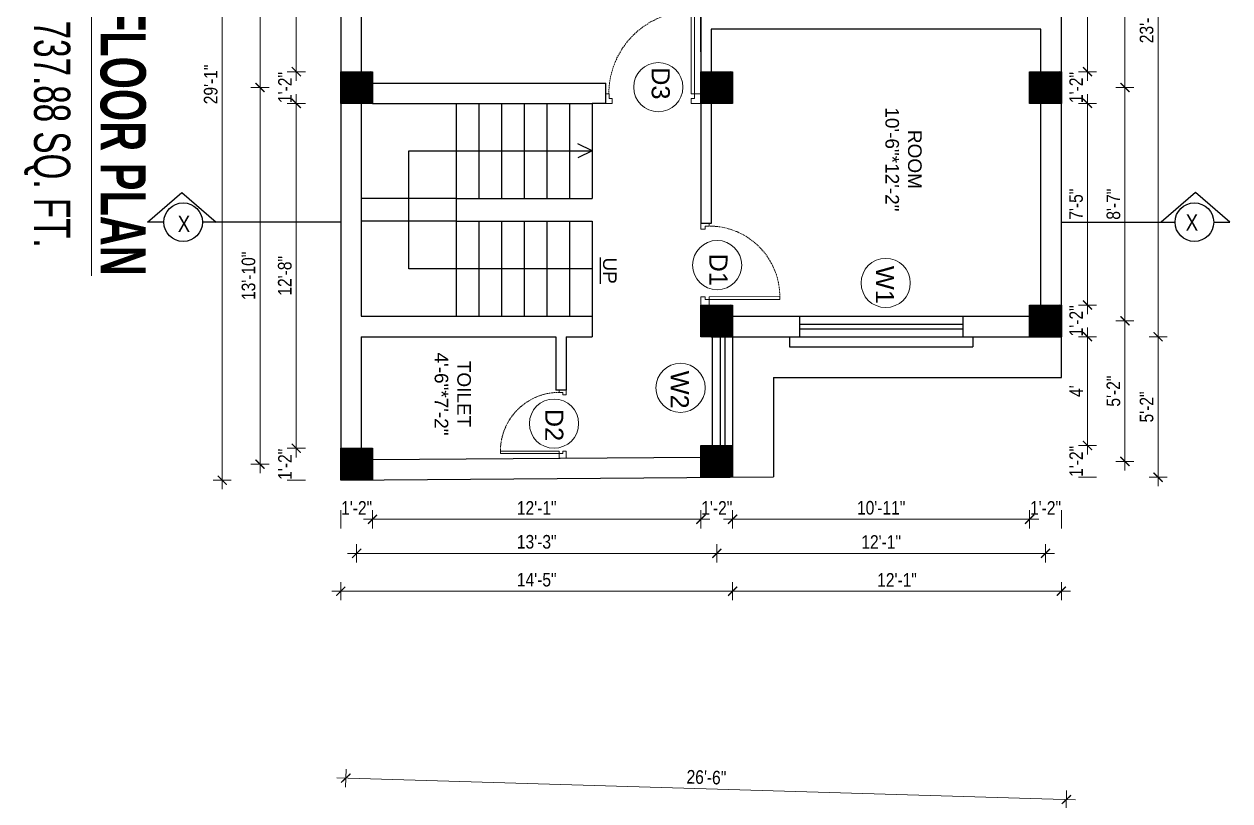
# Model space of a CAD drawing. Header units: inches. Extents: x -9985691 to 3643, y -3270716 to 4788.
# Drawn here: x -4966715 to -4966183, y -3264835 to -3264492 of the extents above; entities that cross this region are included whole.
import ezdxf

# ---------------------------------------------------------------- set-up
doc = ezdxf.new("R2010")
doc.units = ezdxf.units.IN
doc.header["$LTSCALE"] = 2
doc.header["$MEASUREMENT"] = 0
doc.header["$PDMODE"] = 34
doc.linetypes.add('HIDDEN', pattern=[0.375, 0.25, -0.125])
doc.layers.get('0').update_dxf_attribs({"linetype": 'CONTINUOUS'})
doc.layers.get('DEFPOINTS').update_dxf_attribs({"color": 141, "linetype": 'CONTINUOUS'})
doc.layers.add('A-Hatch', color=7, linetype='CONTINUOUS')
for name, color, linetype, lineweight in [('Annotate-Lite.w', 177, 'CONTINUOUS', 9), ('DIM 1-100', 4, 'CONTINUOUS', 13), ('Door-Window.w', 4, 'CONTINUOUS', 15), ('TEXT', 181, 'CONTINUOUS', 25), ('Text-100.w', 254, 'CONTINUOUS', 9)]:
    doc.layers.add(name, color=color, linetype=linetype, lineweight=lineweight)
doc.styles.add('ARAIL', font='ARIALN.TTF')
doc.styles.add('Arial', font='arial.ttf', dxfattribs={"width": 0.8, "height": 12})
doc.styles.add('arial.', font='arial.ttf')
doc.styles.add('gaurav', font='arial.ttf')
doc.styles.get("Standard").update_dxf_attribs({"font": 'ARIALN.TTF'})
doc.dimstyles.new('1 by 96', dxfattribs={"dimtxt": 6, "dimasz": 4, "dimexe": 4, "dimexo": 4, "dimgap": 2, "dimtad": 1, "dimdec": 0, "dimzin": 0, "dimdsep": 46, "dimlunit": 4, "dimtxsty": 'Standard', "dimblk": 'ARCHTICK', "dimcen": 0, "dimdle": 4, "dimadec": 0, "dimazin": 0, "dimtfac": 1, "dimtdec": 0, "dimtix": 1, "dimtofl": 0, "dimtmove": 1, "dimatfit": 3, "dimldrblk": 'ARCHTICK', "dimfxl": 4, "dimfxlon": 1, "dimtolj": 1, "dimtzin": 0, "dimlwd": -1, "dimlwe": -1, "dimarcsym": 0})

# ---------------------------------------------------------------- blocks, each defined once
blk = doc.blocks.new('3-0')
at = {"ltscale": 3}
for p, q in [((11063.05, 10097.68), (11065.97, 10099.9)), ((11065.97, 10099.9), (11066.71, 10098.92)), ((11063.05, 10097.68), (11064.53, 10095.73)), ((11065.99, 10096.84), (11064.53, 10095.73)), ((11065.25, 10097.81), (11066.71, 10098.92)), ((11065.99, 10096.84), (11065.25, 10097.81)), ((11085.5, 10074.13), (11110.32, 10092.96)), ((11086.24, 10073.15), (11111.05, 10091.97)), ((11111.05, 10091.97), (11110.32, 10092.96)), ((11084.04, 10073.02), (11082.57, 10071.91)), ((11082.57, 10071.91), (11084.79, 10068.98)), ((11084.04, 10073.02), (11084.78, 10072.04)), ((11084.78, 10072.04), (11086.24, 10073.15)), ((11086.24, 10073.15), (11085.5, 10074.13)), ((11087.72, 10071.2), (11086.24, 10073.15)), ((11084.79, 10068.98), (11087.72, 10071.2))]:
    blk.add_line(p, q, dxfattribs=at)
at = {"layer": 'Door-Window.w', "color": 9, "linetype": 'HIDDEN', "lineweight": 18}
blk.add_arc((11085.5, 10074.13), 31.16, 37.1906, 127.1465, dxfattribs=at)
blk = doc.blocks.new('_ArchTick')
at = {"color": 0, "linetype": 'ByBlock', "const_width": 0.15}
blk.add_lwpolyline([(-0.5, -0.5), (0.5, 0.5)], dxfattribs=at)
blk = doc.blocks.new('*D1071')
at = {"layer": 'DEFPOINTS', "color": 0, "ltscale": 0.5, "transparency": 16777216}
for p in [(-4966257.57, -3264367.27), (-4966257.57, -3264512.91), (-4966246.03, -3264512.91)]:
    blk.add_point(p, dxfattribs=at)
at = {"layer": 'DIM 1-100', "color": 0, "ltscale": 0.5, "transparency": 16777216}
for p, q in [((-4966246.03, -3264363.27), (-4966246.03, -3264516.91)), ((-4966250.03, -3264367.27), (-4966242.03, -3264367.27)), ((-4966250.03, -3264512.91), (-4966242.03, -3264512.91))]:
    blk.add_line(p, q, dxfattribs=at)
at = {"layer": 'DIM 1-100', "color": 0, "ltscale": 0.5, "transparency": 16777216, "xscale": 4, "yscale": 4, "zscale": 4}
for p, rotation in [((-4966246.03, -3264367.27), 90), ((-4966246.03, -3264512.91), 270)]:
    blk.add_blockref('_ArchTick', p, dxfattribs=dict(at, rotation=rotation))
at = {"layer": 'DIM 1-100', "color": 0, "ltscale": 0.5, "transparency": 16777216, "insert": (-4966251.04, -3264440.09), "char_height": 6, "attachment_point": 5, "rotation": 90}
blk.add_mtext('\\A1;12\'-2"', dxfattribs=at)
blk = doc.blocks.new('*D1072')
at = {"layer": 'DEFPOINTS', "color": 0, "ltscale": 0.5, "transparency": 16777216}
for p in [(-4966257.57, -3264512.91), (-4966257.57, -3264526.91), (-4966246.03, -3264526.91)]:
    blk.add_point(p, dxfattribs=at)
at = {"layer": 'DIM 1-100', "color": 0, "ltscale": 0.5, "transparency": 16777216}
for p, q in [((-4966250.03, -3264512.91), (-4966242.03, -3264512.91)), ((-4966250.03, -3264526.91), (-4966242.03, -3264526.91))]:
    blk.add_line(p, q, dxfattribs=at)
at = {"layer": 'DIM 1-100', "color": 0, "ltscale": 0.5, "transparency": 16777216, "insert": (-4966251.04, -3264519.91), "char_height": 6, "attachment_point": 5, "rotation": 90}
blk.add_mtext('\\A1;1\'-2"', dxfattribs=at)
blk = doc.blocks.new('*D1073')
at = {"layer": 'DEFPOINTS', "color": 0, "ltscale": 0.5, "transparency": 16777216}
for p in [(-4966257.57, -3264526.91), (-4966257.57, -3264615.91), (-4966246.03, -3264615.91)]:
    blk.add_point(p, dxfattribs=at)
at = {"layer": 'DIM 1-100', "color": 0, "ltscale": 0.5, "transparency": 16777216}
for p, q in [((-4966246.03, -3264522.91), (-4966246.03, -3264619.91)), ((-4966250.03, -3264526.91), (-4966242.03, -3264526.91)), ((-4966250.03, -3264615.91), (-4966242.03, -3264615.91))]:
    blk.add_line(p, q, dxfattribs=at)
at = {"layer": 'DIM 1-100', "color": 0, "ltscale": 0.5, "transparency": 16777216, "xscale": 4, "yscale": 4, "zscale": 4}
for p, rotation in [((-4966246.03, -3264526.91), 90), ((-4966246.03, -3264615.91), 270)]:
    blk.add_blockref('_ArchTick', p, dxfattribs=dict(at, rotation=rotation))
at = {"layer": 'DIM 1-100', "color": 0, "ltscale": 0.5, "transparency": 16777216, "insert": (-4966251.08, -3264571.41), "char_height": 6, "attachment_point": 5, "rotation": 90}
blk.add_mtext('\\A1;7\'-5"', dxfattribs=at)
blk = doc.blocks.new('*D1074')
at = {"layer": 'DEFPOINTS', "color": 0, "ltscale": 0.5, "transparency": 16777216}
for p in [(-4966257.57, -3264615.91), (-4966257.57, -3264629.91), (-4966246.03, -3264629.91)]:
    blk.add_point(p, dxfattribs=at)
at = {"layer": 'DIM 1-100', "color": 0, "ltscale": 0.5, "transparency": 16777216}
for p, q in [((-4966250.03, -3264615.91), (-4966242.03, -3264615.91)), ((-4966250.03, -3264629.91), (-4966242.03, -3264629.91))]:
    blk.add_line(p, q, dxfattribs=at)
at = {"layer": 'DIM 1-100', "color": 0, "ltscale": 0.5, "transparency": 16777216, "insert": (-4966251.04, -3264622.91), "char_height": 6, "attachment_point": 5, "rotation": 90}
blk.add_mtext('\\A1;1\'-2"', dxfattribs=at)
blk = doc.blocks.new('*D1075')
at = {"layer": 'DEFPOINTS', "color": 0, "ltscale": 0.5, "transparency": 16777216}
for p in [(-4966257.57, -3264629.91), (-4966402.7, -3264677.94), (-4966246.03, -3264677.94)]:
    blk.add_point(p, dxfattribs=at)
at = {"layer": 'DIM 1-100', "color": 0, "ltscale": 0.5, "transparency": 16777216}
for p, q in [((-4966246.03, -3264625.91), (-4966246.03, -3264681.94)), ((-4966250.03, -3264629.91), (-4966242.03, -3264629.91)), ((-4966250.03, -3264677.94), (-4966242.03, -3264677.94))]:
    blk.add_line(p, q, dxfattribs=at)
at = {"layer": 'DIM 1-100', "color": 0, "ltscale": 0.5, "transparency": 16777216, "xscale": 4, "yscale": 4, "zscale": 4}
for p, rotation in [((-4966246.03, -3264629.91), 90), ((-4966246.03, -3264677.94), 270)]:
    blk.add_blockref('_ArchTick', p, dxfattribs=dict(at, rotation=rotation))
at = {"layer": 'DIM 1-100', "color": 0, "ltscale": 0.5, "transparency": 16777216, "insert": (-4966251.03, -3264653.93), "char_height": 6, "attachment_point": 5, "rotation": 90}
blk.add_mtext("\\A1;4'", dxfattribs=at)
blk = doc.blocks.new('*D1076')
at = {"layer": 'DEFPOINTS', "color": 0, "ltscale": 0.5, "transparency": 16777216}
for p in [(-4966402.7, -3264677.94), (-4966402.7, -3264691.94), (-4966246.03, -3264691.94)]:
    blk.add_point(p, dxfattribs=at)
at = {"layer": 'DIM 1-100', "color": 0, "ltscale": 0.5, "transparency": 16777216}
for p, q in [((-4966250.03, -3264677.94), (-4966242.03, -3264677.94)), ((-4966250.03, -3264691.94), (-4966242.03, -3264691.94))]:
    blk.add_line(p, q, dxfattribs=at)
at = {"layer": 'DIM 1-100', "color": 0, "ltscale": 0.5, "transparency": 16777216, "insert": (-4966251.04, -3264684.94), "char_height": 6, "attachment_point": 5, "rotation": 90}
blk.add_mtext('\\A1;1\'-2"', dxfattribs=at)
blk = doc.blocks.new('*D1077')
at = {"layer": 'DEFPOINTS', "color": 0, "ltscale": 0.5, "transparency": 16777216}
for p in [(-4966264.57, -3264360.27), (-4966264.57, -3264519.91), (-4966229.51, -3264519.91)]:
    blk.add_point(p, dxfattribs=at)
at = {"layer": 'DIM 1-100', "color": 0, "ltscale": 0.5, "transparency": 16777216}
for p, q in [((-4966233.51, -3264360.27), (-4966225.51, -3264360.27)), ((-4966229.51, -3264356.27), (-4966229.51, -3264523.91)), ((-4966233.51, -3264519.91), (-4966225.51, -3264519.91))]:
    blk.add_line(p, q, dxfattribs=at)
at = {"layer": 'DIM 1-100', "color": 0, "ltscale": 0.5, "transparency": 16777216, "xscale": 4, "yscale": 4, "zscale": 4}
for p, rotation in [((-4966229.51, -3264360.27), 90), ((-4966229.51, -3264519.91), 270)]:
    blk.add_blockref('_ArchTick', p, dxfattribs=dict(at, rotation=rotation))
at = {"layer": 'DIM 1-100', "color": 0, "ltscale": 0.5, "transparency": 16777216, "insert": (-4966234.57, -3264440.09), "char_height": 6, "attachment_point": 5, "rotation": 90}
blk.add_mtext('\\A1;13\'-4"', dxfattribs=at)
blk = doc.blocks.new('*D1078')
at = {"layer": 'DEFPOINTS', "color": 0, "ltscale": 0.5, "transparency": 16777216}
for p in [(-4966264.57, -3264519.91), (-4966264.57, -3264622.91), (-4966229.51, -3264622.91)]:
    blk.add_point(p, dxfattribs=at)
at = {"layer": 'DIM 1-100', "color": 0, "ltscale": 0.5, "transparency": 16777216}
for p, q in [((-4966233.51, -3264519.91), (-4966225.51, -3264519.91)), ((-4966229.51, -3264515.91), (-4966229.51, -3264626.91)), ((-4966233.51, -3264622.91), (-4966225.51, -3264622.91))]:
    blk.add_line(p, q, dxfattribs=at)
at = {"layer": 'DIM 1-100', "color": 0, "ltscale": 0.5, "transparency": 16777216, "xscale": 4, "yscale": 4, "zscale": 4}
for p, rotation in [((-4966229.51, -3264519.91), 90), ((-4966229.51, -3264622.91), 270)]:
    blk.add_blockref('_ArchTick', p, dxfattribs=dict(at, rotation=rotation))
at = {"layer": 'DIM 1-100', "color": 0, "ltscale": 0.5, "transparency": 16777216, "insert": (-4966234.57, -3264571.41), "char_height": 6, "attachment_point": 5, "rotation": 90}
blk.add_mtext('\\A1;8\'-7"', dxfattribs=at)
blk = doc.blocks.new('*D1079')
at = {"layer": 'DEFPOINTS', "color": 0, "ltscale": 0.5, "transparency": 16777216}
for p in [(-4966264.57, -3264622.91), (-4966409.69, -3264684.94), (-4966229.51, -3264684.94)]:
    blk.add_point(p, dxfattribs=at)
at = {"layer": 'DIM 1-100', "color": 0, "ltscale": 0.5, "transparency": 16777216}
for p, q in [((-4966229.51, -3264618.91), (-4966229.51, -3264688.94)), ((-4966233.51, -3264622.91), (-4966225.51, -3264622.91)), ((-4966233.51, -3264684.94), (-4966225.51, -3264684.94))]:
    blk.add_line(p, q, dxfattribs=at)
at = {"layer": 'DIM 1-100', "color": 0, "ltscale": 0.5, "transparency": 16777216, "xscale": 4, "yscale": 4, "zscale": 4}
for p, rotation in [((-4966229.51, -3264622.91), 90), ((-4966229.51, -3264684.94), 270)]:
    blk.add_blockref('_ArchTick', p, dxfattribs=dict(at, rotation=rotation))
at = {"layer": 'DIM 1-100', "color": 0, "ltscale": 0.5, "transparency": 16777216, "insert": (-4966234.57, -3264653.93), "char_height": 6, "attachment_point": 5, "rotation": 90}
blk.add_mtext('\\A1;5\'-2"', dxfattribs=at)
blk = doc.blocks.new('*D1080')
at = {"layer": 'DEFPOINTS', "color": 0, "ltscale": 0.5, "transparency": 16777216}
for p in [(-4966257.57, -3264353.27), (-4966214.87, -3264353.27), (-4966257.57, -3264629.91)]:
    blk.add_point(p, dxfattribs=at)
at = {"layer": 'DIM 1-100', "color": 0, "ltscale": 0.5, "transparency": 16777216}
for p, q in [((-4966214.87, -3264633.91), (-4966214.87, -3264349.27)), ((-4966218.87, -3264353.27), (-4966210.87, -3264353.27)), ((-4966218.87, -3264629.91), (-4966210.87, -3264629.91))]:
    blk.add_line(p, q, dxfattribs=at)
at = {"layer": 'DIM 1-100', "color": 0, "ltscale": 0.5, "transparency": 16777216, "xscale": 4, "yscale": 4, "zscale": 4}
for p, rotation in [((-4966214.87, -3264353.27), 90), ((-4966214.87, -3264629.91), 270)]:
    blk.add_blockref('_ArchTick', p, dxfattribs=dict(at, rotation=rotation))
at = {"layer": 'DIM 1-100', "color": 0, "ltscale": 0.5, "transparency": 16777216, "insert": (-4966219.93, -3264491.59), "char_height": 6, "attachment_point": 5, "rotation": 90}
blk.add_mtext('\\A1;23\'-1"', dxfattribs=at)
blk = doc.blocks.new('*D1081')
at = {"layer": 'DEFPOINTS', "color": 0, "ltscale": 0.5, "transparency": 16777216}
for p in [(-4966257.57, -3264629.91), (-4966402.7, -3264691.94), (-4966214.87, -3264691.94)]:
    blk.add_point(p, dxfattribs=at)
at = {"layer": 'DIM 1-100', "color": 0, "ltscale": 0.5, "transparency": 16777216}
for p, q in [((-4966214.87, -3264625.91), (-4966214.87, -3264695.94)), ((-4966218.87, -3264629.91), (-4966210.87, -3264629.91)), ((-4966218.87, -3264691.94), (-4966210.87, -3264691.94))]:
    blk.add_line(p, q, dxfattribs=at)
at = {"layer": 'DIM 1-100', "color": 0, "ltscale": 0.5, "transparency": 16777216, "xscale": 4, "yscale": 4, "zscale": 4}
for p, rotation in [((-4966214.87, -3264629.91), 90), ((-4966214.87, -3264691.94), 270)]:
    blk.add_blockref('_ArchTick', p, dxfattribs=dict(at, rotation=rotation))
at = {"layer": 'DIM 1-100', "color": 0, "ltscale": 0.5, "transparency": 16777216, "insert": (-4966219.93, -3264660.93), "char_height": 6, "attachment_point": 5, "rotation": 90}
blk.add_mtext('\\A1;5\'-2"', dxfattribs=at)
blk = doc.blocks.new('*D1091')
at = {"layer": 'DEFPOINTS', "color": 0, "ltscale": 0.5, "transparency": 16777216}
for p in [(-4966575.69, -3264358.23), (-4966595.32, -3264512.91), (-4966575.69, -3264512.91)]:
    blk.add_point(p, dxfattribs=at)
at = {"layer": 'DIM 1-100', "color": 0, "ltscale": 0.5, "transparency": 16777216}
for p, q in [((-4966595.32, -3264354.23), (-4966595.32, -3264516.91)), ((-4966591.32, -3264358.23), (-4966599.32, -3264358.23)), ((-4966591.32, -3264512.91), (-4966599.32, -3264512.91))]:
    blk.add_line(p, q, dxfattribs=at)
at = {"layer": 'DIM 1-100', "color": 0, "ltscale": 0.5, "transparency": 16777216, "xscale": 4, "yscale": 4, "zscale": 4}
for p, rotation in [((-4966595.32, -3264358.23), 90), ((-4966595.32, -3264512.91), 270)]:
    blk.add_blockref('_ArchTick', p, dxfattribs=dict(at, rotation=rotation))
at = {"layer": 'DIM 1-100', "color": 0, "ltscale": 0.5, "transparency": 16777216, "insert": (-4966600.33, -3264435.57), "char_height": 6, "attachment_point": 5, "rotation": 90}
blk.add_mtext('\\A1;12\'-11"', dxfattribs=at)
blk = doc.blocks.new('*D1092')
at = {"layer": 'DEFPOINTS', "color": 0, "ltscale": 0.5, "transparency": 16777216}
for p in [(-4966575.69, -3264512.91), (-4966595.32, -3264526.91), (-4966575.69, -3264526.91)]:
    blk.add_point(p, dxfattribs=at)
at = {"layer": 'DIM 1-100', "color": 0, "ltscale": 0.5, "transparency": 16777216}
for p, q in [((-4966591.32, -3264512.91), (-4966599.32, -3264512.91)), ((-4966591.32, -3264526.91), (-4966599.32, -3264526.91))]:
    blk.add_line(p, q, dxfattribs=at)
at = {"layer": 'DIM 1-100', "color": 0, "ltscale": 0.5, "transparency": 16777216, "insert": (-4966600.33, -3264519.91), "char_height": 6, "attachment_point": 5, "rotation": 90}
blk.add_mtext('\\A1;1\'-2"', dxfattribs=at)
blk = doc.blocks.new('*D1093')
at = {"layer": 'DEFPOINTS', "color": 0, "ltscale": 0.5, "transparency": 16777216}
for p in [(-4966575.69, -3264526.91), (-4966595.32, -3264679.16), (-4966575.69, -3264679.16)]:
    blk.add_point(p, dxfattribs=at)
at = {"layer": 'DIM 1-100', "color": 0, "ltscale": 0.5, "transparency": 16777216}
for p, q in [((-4966595.32, -3264522.91), (-4966595.32, -3264683.16)), ((-4966591.32, -3264526.91), (-4966599.32, -3264526.91)), ((-4966591.32, -3264679.16), (-4966599.32, -3264679.16))]:
    blk.add_line(p, q, dxfattribs=at)
at = {"layer": 'DIM 1-100', "color": 0, "ltscale": 0.5, "transparency": 16777216, "xscale": 4, "yscale": 4, "zscale": 4}
for p, rotation in [((-4966595.32, -3264526.91), 90), ((-4966595.32, -3264679.16), 270)]:
    blk.add_blockref('_ArchTick', p, dxfattribs=dict(at, rotation=rotation))
at = {"layer": 'DIM 1-100', "color": 0, "ltscale": 0.5, "transparency": 16777216, "insert": (-4966600.38, -3264603.04), "char_height": 6, "attachment_point": 5, "rotation": 90}
blk.add_mtext('\\A1;12\'-8"', dxfattribs=at)
blk = doc.blocks.new('*D1094')
at = {"layer": 'DEFPOINTS', "color": 0, "ltscale": 0.5, "transparency": 16777216}
for p in [(-4966575.69, -3264679.16), (-4966595.32, -3264693.27), (-4966575.69, -3264693.27)]:
    blk.add_point(p, dxfattribs=at)
at = {"layer": 'DIM 1-100', "color": 0, "ltscale": 0.5, "transparency": 16777216}
for p, q in [((-4966591.32, -3264679.16), (-4966599.32, -3264679.16)), ((-4966591.32, -3264693.27), (-4966599.32, -3264693.27))]:
    blk.add_line(p, q, dxfattribs=at)
at = {"layer": 'DIM 1-100', "color": 0, "ltscale": 0.5, "transparency": 16777216, "insert": (-4966600.33, -3264686.22), "char_height": 6, "attachment_point": 5, "rotation": 90}
blk.add_mtext('\\A1;1\'-2"', dxfattribs=at)
blk = doc.blocks.new('*D1095')
at = {"layer": 'DEFPOINTS', "color": 0, "ltscale": 0.5, "transparency": 16777216}
for p in [(-4966568.69, -3264351.23), (-4966611.33, -3264519.91), (-4966568.69, -3264519.91)]:
    blk.add_point(p, dxfattribs=at)
at = {"layer": 'DIM 1-100', "color": 0, "ltscale": 0.5, "transparency": 16777216}
for p, q in [((-4966611.33, -3264347.23), (-4966611.33, -3264523.91)), ((-4966607.33, -3264351.23), (-4966615.33, -3264351.23)), ((-4966607.33, -3264519.91), (-4966615.33, -3264519.91))]:
    blk.add_line(p, q, dxfattribs=at)
at = {"layer": 'DIM 1-100', "color": 0, "ltscale": 0.5, "transparency": 16777216, "xscale": 4, "yscale": 4, "zscale": 4}
for p, rotation in [((-4966611.33, -3264351.23), 90), ((-4966611.33, -3264519.91), 270)]:
    blk.add_blockref('_ArchTick', p, dxfattribs=dict(at, rotation=rotation))
at = {"layer": 'DIM 1-100', "color": 0, "ltscale": 0.5, "transparency": 16777216, "insert": (-4966616.34, -3264435.57), "char_height": 6, "attachment_point": 5, "rotation": 90}
blk.add_mtext('\\A1;14\'-1"', dxfattribs=at)
blk = doc.blocks.new('*D1096')
at = {"layer": 'DEFPOINTS', "color": 0, "ltscale": 0.5, "transparency": 16777216}
for p in [(-4966568.69, -3264519.91), (-4966611.33, -3264686.16), (-4966568.69, -3264686.16)]:
    blk.add_point(p, dxfattribs=at)
at = {"layer": 'DIM 1-100', "color": 0, "ltscale": 0.5, "transparency": 16777216}
for p, q in [((-4966607.33, -3264519.91), (-4966615.33, -3264519.91)), ((-4966611.33, -3264515.91), (-4966611.33, -3264690.16)), ((-4966607.33, -3264686.16), (-4966615.33, -3264686.16))]:
    blk.add_line(p, q, dxfattribs=at)
at = {"layer": 'DIM 1-100', "color": 0, "ltscale": 0.5, "transparency": 16777216, "xscale": 4, "yscale": 4, "zscale": 4}
for p, rotation in [((-4966611.33, -3264519.91), 90), ((-4966611.33, -3264686.16), 270)]:
    blk.add_blockref('_ArchTick', p, dxfattribs=dict(at, rotation=rotation))
at = {"layer": 'DIM 1-100', "color": 0, "ltscale": 0.5, "transparency": 16777216, "insert": (-4966616.4, -3264603.04), "char_height": 6, "attachment_point": 5, "rotation": 90}
blk.add_mtext('\\A1;13\'-10"', dxfattribs=at)
blk = doc.blocks.new('*D1097')
at = {"layer": 'DEFPOINTS', "color": 0, "ltscale": 0.5, "transparency": 16777216}
for p in [(-4966575.69, -3264343.81), (-4966628.02, -3264693.27), (-4966575.69, -3264693.27)]:
    blk.add_point(p, dxfattribs=at)
at = {"layer": 'DIM 1-100', "color": 0, "ltscale": 0.5, "transparency": 16777216}
for p, q in [((-4966624.02, -3264343.81), (-4966632.02, -3264343.81)), ((-4966628.02, -3264339.81), (-4966628.02, -3264697.27)), ((-4966624.02, -3264693.27), (-4966632.02, -3264693.27))]:
    blk.add_line(p, q, dxfattribs=at)
at = {"layer": 'DIM 1-100', "color": 0, "ltscale": 0.5, "transparency": 16777216, "xscale": 4, "yscale": 4, "zscale": 4}
for p, rotation in [((-4966628.02, -3264343.81), 90), ((-4966628.02, -3264693.27), 270)]:
    blk.add_blockref('_ArchTick', p, dxfattribs=dict(at, rotation=rotation))
at = {"layer": 'DIM 1-100', "color": 0, "ltscale": 0.5, "transparency": 16777216, "insert": (-4966633.08, -3264518.54), "char_height": 6, "attachment_point": 5, "rotation": 90}
blk.add_mtext('\\A1;29\'-1"', dxfattribs=at)
blk = doc.blocks.new('*D1098')
at = {"layer": 'DEFPOINTS', "color": 0, "ltscale": 0.5, "transparency": 16777216}
for p in [(-4966575.69, -3264693.27), (-4966561.69, -3264693.16), (-4966575.69, -3264710.51)]:
    blk.add_point(p, dxfattribs=at)
at = {"layer": 'DIM 1-100', "color": 0, "ltscale": 0.5, "transparency": 16777216}
for p, q in [((-4966575.69, -3264706.51), (-4966575.69, -3264714.51)), ((-4966561.69, -3264706.51), (-4966561.69, -3264714.51))]:
    blk.add_line(p, q, dxfattribs=at)
at = {"layer": 'DIM 1-100', "color": 0, "ltscale": 0.5, "transparency": 16777216, "insert": (-4966568.69, -3264705.5), "char_height": 6, "attachment_point": 5}
blk.add_mtext('\\A1;1\'-2"', dxfattribs=at)
blk = doc.blocks.new('*D1099')
at = {"layer": 'DEFPOINTS', "color": 0, "ltscale": 0.5, "transparency": 16777216}
for p in [(-4966561.69, -3264693.16), (-4966416.69, -3264691.94), (-4966416.69, -3264710.51)]:
    blk.add_point(p, dxfattribs=at)
at = {"layer": 'DIM 1-100', "color": 0, "ltscale": 0.5, "transparency": 16777216}
for p, q in [((-4966561.69, -3264706.51), (-4966561.69, -3264714.51)), ((-4966416.69, -3264706.51), (-4966416.69, -3264714.51)), ((-4966565.69, -3264710.51), (-4966412.69, -3264710.51))]:
    blk.add_line(p, q, dxfattribs=at)
at = {"layer": 'DIM 1-100', "color": 0, "ltscale": 0.5, "transparency": 16777216, "xscale": 4, "yscale": 4, "zscale": 4, "rotation": 180}
blk.add_blockref('_ArchTick', (-4966561.69, -3264710.51), dxfattribs=at)
at = {"layer": 'DIM 1-100', "color": 0, "ltscale": 0.5, "transparency": 16777216, "xscale": 4, "yscale": 4, "zscale": 4}
blk.add_blockref('_ArchTick', (-4966416.69, -3264710.51), dxfattribs=at)
at = {"layer": 'DIM 1-100', "color": 0, "ltscale": 0.5, "transparency": 16777216, "insert": (-4966489.19, -3264705.5), "char_height": 6, "attachment_point": 5}
blk.add_mtext('\\A1;12\'-1"', dxfattribs=at)
blk = doc.blocks.new('*D1100')
at = {"layer": 'DEFPOINTS', "color": 0, "ltscale": 0.5, "transparency": 16777216}
for p in [(-4966416.69, -3264691.94), (-4966402.69, -3264691.94), (-4966402.69, -3264710.51)]:
    blk.add_point(p, dxfattribs=at)
at = {"layer": 'DIM 1-100', "color": 0, "ltscale": 0.5, "transparency": 16777216}
for p, q in [((-4966416.69, -3264706.51), (-4966416.69, -3264714.51)), ((-4966402.69, -3264706.51), (-4966402.69, -3264714.51))]:
    blk.add_line(p, q, dxfattribs=at)
at = {"layer": 'DIM 1-100', "color": 0, "ltscale": 0.5, "transparency": 16777216, "insert": (-4966409.69, -3264705.5), "char_height": 6, "attachment_point": 5}
blk.add_mtext('\\A1;1\'-2"', dxfattribs=at)
blk = doc.blocks.new('*D1101')
at = {"layer": 'DEFPOINTS', "color": 0, "ltscale": 0.5, "transparency": 16777216}
for p in [(-4966271.57, -3264629.91), (-4966402.69, -3264691.94), (-4966271.57, -3264710.51)]:
    blk.add_point(p, dxfattribs=at)
at = {"layer": 'DIM 1-100', "color": 0, "ltscale": 0.5, "transparency": 16777216}
for p, q in [((-4966402.69, -3264706.51), (-4966402.69, -3264714.51)), ((-4966271.57, -3264706.51), (-4966271.57, -3264714.51)), ((-4966406.69, -3264710.51), (-4966267.57, -3264710.51))]:
    blk.add_line(p, q, dxfattribs=at)
at = {"layer": 'DIM 1-100', "color": 0, "ltscale": 0.5, "transparency": 16777216, "xscale": 4, "yscale": 4, "zscale": 4, "rotation": 180}
blk.add_blockref('_ArchTick', (-4966402.69, -3264710.51), dxfattribs=at)
at = {"layer": 'DIM 1-100', "color": 0, "ltscale": 0.5, "transparency": 16777216, "xscale": 4, "yscale": 4, "zscale": 4}
blk.add_blockref('_ArchTick', (-4966271.57, -3264710.51), dxfattribs=at)
at = {"layer": 'DIM 1-100', "color": 0, "ltscale": 0.5, "transparency": 16777216, "insert": (-4966337.13, -3264705.45), "char_height": 6, "attachment_point": 5}
blk.add_mtext('\\A1;10\'-11"', dxfattribs=at)
blk = doc.blocks.new('*D1102')
at = {"layer": 'DEFPOINTS', "color": 0, "ltscale": 0.5, "transparency": 16777216}
for p in [(-4966271.57, -3264629.91), (-4966257.57, -3264629.91), (-4966257.57, -3264710.51)]:
    blk.add_point(p, dxfattribs=at)
at = {"layer": 'DIM 1-100', "color": 0, "ltscale": 0.5, "transparency": 16777216}
for p, q in [((-4966271.57, -3264706.51), (-4966271.57, -3264714.51)), ((-4966257.57, -3264706.51), (-4966257.57, -3264714.51))]:
    blk.add_line(p, q, dxfattribs=at)
at = {"layer": 'DIM 1-100', "color": 0, "ltscale": 0.5, "transparency": 16777216, "insert": (-4966264.57, -3264705.5), "char_height": 6, "attachment_point": 5}
blk.add_mtext('\\A1;1\'-2"', dxfattribs=at)
blk = doc.blocks.new('*D1103')
at = {"layer": 'DEFPOINTS', "color": 0, "ltscale": 0.5, "transparency": 16777216}
for p in [(-4966409.69, -3264684.94), (-4966568.69, -3264686.16), (-4966409.69, -3264725.54)]:
    blk.add_point(p, dxfattribs=at)
at = {"layer": 'DIM 1-100', "color": 0, "ltscale": 0.5, "transparency": 16777216}
for p, q in [((-4966568.69, -3264721.54), (-4966568.69, -3264729.54)), ((-4966409.69, -3264721.54), (-4966409.69, -3264729.54)), ((-4966572.69, -3264725.54), (-4966405.69, -3264725.54))]:
    blk.add_line(p, q, dxfattribs=at)
at = {"layer": 'DIM 1-100', "color": 0, "ltscale": 0.5, "transparency": 16777216, "xscale": 4, "yscale": 4, "zscale": 4, "rotation": 180}
blk.add_blockref('_ArchTick', (-4966568.69, -3264725.54), dxfattribs=at)
at = {"layer": 'DIM 1-100', "color": 0, "ltscale": 0.5, "transparency": 16777216, "xscale": 4, "yscale": 4, "zscale": 4}
blk.add_blockref('_ArchTick', (-4966409.69, -3264725.54), dxfattribs=at)
at = {"layer": 'DIM 1-100', "color": 0, "ltscale": 0.5, "transparency": 16777216, "insert": (-4966489.19, -3264720.48), "char_height": 6, "attachment_point": 5}
blk.add_mtext('\\A1;13\'-3"', dxfattribs=at)
blk = doc.blocks.new('*D1104')
at = {"layer": 'DEFPOINTS', "color": 0, "ltscale": 0.5, "transparency": 16777216}
for p in [(-4966264.57, -3264622.91), (-4966409.69, -3264684.94), (-4966264.57, -3264725.54)]:
    blk.add_point(p, dxfattribs=at)
at = {"layer": 'DIM 1-100', "color": 0, "ltscale": 0.5, "transparency": 16777216}
for p, q in [((-4966409.69, -3264721.54), (-4966409.69, -3264729.54)), ((-4966264.57, -3264721.54), (-4966264.57, -3264729.54)), ((-4966413.69, -3264725.54), (-4966260.57, -3264725.54))]:
    blk.add_line(p, q, dxfattribs=at)
at = {"layer": 'DIM 1-100', "color": 0, "ltscale": 0.5, "transparency": 16777216, "xscale": 4, "yscale": 4, "zscale": 4, "rotation": 180}
blk.add_blockref('_ArchTick', (-4966409.69, -3264725.54), dxfattribs=at)
at = {"layer": 'DIM 1-100', "color": 0, "ltscale": 0.5, "transparency": 16777216, "xscale": 4, "yscale": 4, "zscale": 4}
blk.add_blockref('_ArchTick', (-4966264.57, -3264725.54), dxfattribs=at)
at = {"layer": 'DIM 1-100', "color": 0, "ltscale": 0.5, "transparency": 16777216, "insert": (-4966337.13, -3264720.53), "char_height": 6, "attachment_point": 5}
blk.add_mtext('\\A1;12\'-1"', dxfattribs=at)
blk = doc.blocks.new('*D1105')
at = {"layer": 'DEFPOINTS', "color": 0, "ltscale": 0.5, "transparency": 16777216}
for p in [(-4966575.69, -3264693.27), (-4966402.69, -3264691.94), (-4966402.69, -3264742.27)]:
    blk.add_point(p, dxfattribs=at)
at = {"layer": 'DIM 1-100', "color": 0, "ltscale": 0.5, "transparency": 16777216}
for p, q in [((-4966575.69, -3264738.27), (-4966575.69, -3264746.27)), ((-4966402.69, -3264738.27), (-4966402.69, -3264746.27)), ((-4966579.69, -3264742.27), (-4966398.69, -3264742.27))]:
    blk.add_line(p, q, dxfattribs=at)
at = {"layer": 'DIM 1-100', "color": 0, "ltscale": 0.5, "transparency": 16777216, "xscale": 4, "yscale": 4, "zscale": 4, "rotation": 180}
blk.add_blockref('_ArchTick', (-4966575.69, -3264742.27), dxfattribs=at)
at = {"layer": 'DIM 1-100', "color": 0, "ltscale": 0.5, "transparency": 16777216, "xscale": 4, "yscale": 4, "zscale": 4}
blk.add_blockref('_ArchTick', (-4966402.69, -3264742.27), dxfattribs=at)
at = {"layer": 'DIM 1-100', "color": 0, "ltscale": 0.5, "transparency": 16777216, "insert": (-4966489.19, -3264737.2), "char_height": 6, "attachment_point": 5}
blk.add_mtext('\\A1;14\'-5"', dxfattribs=at)
blk = doc.blocks.new('*D1106')
at = {"layer": 'DEFPOINTS', "color": 0, "ltscale": 0.5, "transparency": 16777216}
for p in [(-4966257.57, -3264629.91), (-4966402.69, -3264691.94), (-4966257.57, -3264742.27)]:
    blk.add_point(p, dxfattribs=at)
at = {"layer": 'DIM 1-100', "color": 0, "ltscale": 0.5, "transparency": 16777216}
for p, q in [((-4966402.69, -3264738.27), (-4966402.69, -3264746.27)), ((-4966257.57, -3264738.27), (-4966257.57, -3264746.27)), ((-4966406.69, -3264742.27), (-4966253.57, -3264742.27))]:
    blk.add_line(p, q, dxfattribs=at)
at = {"layer": 'DIM 1-100', "color": 0, "ltscale": 0.5, "transparency": 16777216, "xscale": 4, "yscale": 4, "zscale": 4, "rotation": 180}
blk.add_blockref('_ArchTick', (-4966402.69, -3264742.27), dxfattribs=at)
at = {"layer": 'DIM 1-100', "color": 0, "ltscale": 0.5, "transparency": 16777216, "xscale": 4, "yscale": 4, "zscale": 4}
blk.add_blockref('_ArchTick', (-4966257.57, -3264742.27), dxfattribs=at)
at = {"layer": 'DIM 1-100', "color": 0, "ltscale": 0.5, "transparency": 16777216, "insert": (-4966330.13, -3264737.26), "char_height": 6, "attachment_point": 5}
blk.add_mtext('\\A1;12\'-1"', dxfattribs=at)
blk = doc.blocks.new('*D1126')
at = {"layer": 'DEFPOINTS', "color": 0, "ltscale": 0.5, "transparency": 16777216}
for p in [(-4966573.49, -3264824.77), (-4966575.69, -3264898.83), (-4966257.57, -3264908.29)]:
    blk.add_point(p, dxfattribs=at)
at = {"layer": 'DIM 1-100', "color": 0, "ltscale": 0.5, "transparency": 16777216}
for p, q in [((-4966573.61, -3264828.76), (-4966573.37, -3264820.77)), ((-4966251.37, -3264834.34), (-4966577.49, -3264824.65)), ((-4966255.48, -3264838.22), (-4966255.25, -3264830.23))]:
    blk.add_line(p, q, dxfattribs=at)
at = {"layer": 'DIM 1-100', "color": 0, "ltscale": 0.5, "transparency": 16777216, "xscale": 4, "yscale": 4, "zscale": 4}
for p, rotation in [((-4966573.49, -3264824.77), 178.2968649667986), ((-4966255.36, -3264834.22), 358.2968649667986)]:
    blk.add_blockref('_ArchTick', p, dxfattribs=dict(at, rotation=rotation))
at = {"layer": 'DIM 1-100', "color": 0, "ltscale": 0.5, "transparency": 16777216, "insert": (-4966414.28, -3264824.43), "char_height": 6, "attachment_point": 5, "rotation": 358.2969}
blk.add_mtext('\\A1;26\'-6"', dxfattribs=at)

msp = doc.modelspace()

# ---------------------------------------------------------------- hatches: boundary and pattern name
at = {"layer": 'A-Hatch', "ltscale": 0.5}
h = msp.add_hatch(dxfattribs=at)
h.set_pattern_fill('ANSI31', color=256, angle=270)
h.set_pattern_definition([(315, (-1701890.36405, -8239621.79132), (0.0883883476483, 0.0883883476483), [])])
h.paths.add_polyline_path([(-4966561.69, -3264526.91), (-4966561.69, -3264512.91), (-4966575.69, -3264512.91), (-4966575.69, -3264526.91)])
h = msp.add_hatch(dxfattribs=at)
h.set_pattern_fill('ANSI31', color=256, angle=270)
h.set_pattern_definition([(315, (-1701731.36405, -8239621.79132), (0.0883883476483, 0.0883883476483), [])])
h.paths.add_polyline_path([(-4966402.69, -3264526.91), (-4966402.69, -3264512.91), (-4966416.69, -3264512.91), (-4966416.69, -3264526.91)])
h = msp.add_hatch(dxfattribs=at)
h.set_pattern_fill('ANSI31', color=256, angle=270)
h.set_pattern_definition([(315, (-1701586.2371, -8239621.79132), (0.0883883476483, 0.0883883476483), [])])
h.paths.add_polyline_path([(-4966257.57, -3264526.91), (-4966257.57, -3264512.91), (-4966271.57, -3264512.91), (-4966271.57, -3264526.91)])
h = msp.add_hatch(dxfattribs=at)
h.set_pattern_fill('ANSI31', color=256, angle=270)
h.set_pattern_definition([(315, (-1701731.36405, -8239724.79132), (0.0883883476483, 0.0883883476483), [])])
h.paths.add_polyline_path([(-4966402.69, -3264629.91), (-4966402.69, -3264615.91), (-4966416.69, -3264615.91), (-4966416.69, -3264629.91)])
h = msp.add_hatch(dxfattribs=at)
h.set_pattern_fill('ANSI31', color=256, angle=270)
h.set_pattern_definition([(315, (-1701586.2371, -8239724.79132), (0.0883883476483, 0.0883883476483), [])])
h.paths.add_polyline_path([(-4966257.57, -3264629.91), (-4966257.57, -3264615.91), (-4966271.57, -3264615.91), (-4966271.57, -3264629.91)])
h = msp.add_hatch(dxfattribs=at)
h.set_pattern_fill('ANSI31', color=256, angle=270)
h.set_pattern_definition([(315, (-1701890.36405, -8239788.04108), (0.0883883476483, 0.0883883476483), [])])
h.paths.add_polyline_path([(-4966561.69, -3264693.16), (-4966561.69, -3264679.16), (-4966575.69, -3264679.16), (-4966575.69, -3264693.16)])
h = msp.add_hatch(dxfattribs=at)
h.set_pattern_fill('ANSI31', color=256, angle=270)
h.set_pattern_definition([(315, (-1701731.36405, -8239786.81716), (0.0883883476483, 0.0883883476483), [])])
h.paths.add_polyline_path([(-4966402.69, -3264691.94), (-4966402.69, -3264677.94), (-4966416.69, -3264677.94), (-4966416.69, -3264691.94)])

# ---------------------------------------------------------------- linework, layer by layer
at = {"ltscale": 0.5}
for p, q in [((-4966575.69, -3264343.81), (-4966575.69, -3264693.27)), ((-4966257.57, -3264647.91), (-4966257.57, -3264353.27)), ((-4966566.69, -3264358.23), (-4966566.69, -3264512.91)), ((-4966416.69, -3264504.08), (-4966416.69, -3264398.96)), ((-4966416.69, -3264485.17), (-4966416.69, -3264579.91)), ((-4966412.19, -3264494.17), (-4966412.19, -3264512.91)), ((-4966266.57, -3264494.17), (-4966412.19, -3264494.17)), ((-4966266.57, -3264512.91), (-4966266.57, -3264494.17)), ((-4966561.69, -3264517.91), (-4966458.69, -3264517.91)), ((-4966458.69, -3264526.91), (-4966458.69, -3264517.91)), ((-4966566.69, -3264526.91), (-4966566.69, -3264620.91)), ((-4966561.69, -3264526.91), (-4966464.69, -3264526.91)), ((-4966524.69, -3264526.91), (-4966524.69, -3264568.91)), ((-4966514.69, -3264526.91), (-4966514.69, -3264568.91)), ((-4966504.69, -3264526.91), (-4966504.69, -3264568.91)), ((-4966494.69, -3264526.91), (-4966494.69, -3264568.91)), ((-4966484.69, -3264526.91), (-4966484.69, -3264568.91)), ((-4966474.69, -3264526.91), (-4966474.69, -3264568.91)), ((-4966464.69, -3264526.91), (-4966464.69, -3264568.91)), ((-4966458.69, -3264526.91), (-4966464.69, -3264526.91)), ((-4966412.19, -3264526.91), (-4966412.19, -3264579.91)), ((-4966266.57, -3264615.91), (-4966266.57, -3264526.91)), ((-4966464.69, -3264547.91), (-4966471.05, -3264544.83)), ((-4966545.69, -3264599.91), (-4966545.69, -3264547.91)), ((-4966545.69, -3264547.91), (-4966464.69, -3264547.91)), ((-4966464.69, -3264547.91), (-4966471.05, -3264551)), ((-4966524.69, -3264568.91), (-4966566.69, -3264568.91)), ((-4966524.69, -3264568.91), (-4966464.69, -3264568.91)), ((-4966524.69, -3264568.91), (-4966524.69, -3264578.91)), ((-4966524.69, -3264578.91), (-4966566.69, -3264578.91)), ((-4966524.69, -3264578.91), (-4966524.69, -3264620.91)), ((-4966524.69, -3264578.91), (-4966464.69, -3264578.91)), ((-4966514.69, -3264578.91), (-4966514.69, -3264620.91)), ((-4966504.69, -3264578.91), (-4966504.69, -3264620.91)), ((-4966494.69, -3264578.91), (-4966494.69, -3264620.91)), ((-4966484.69, -3264578.91), (-4966484.69, -3264620.91)), ((-4966474.69, -3264578.91), (-4966474.69, -3264620.91)), ((-4966464.69, -3264578.91), (-4966464.69, -3264620.91)), ((-4966412.19, -3264579.91), (-4966416.69, -3264579.91)), ((-4966464.69, -3264599.91), (-4966545.69, -3264599.91)), ((-4966566.69, -3264620.91), (-4966464.69, -3264620.91)), ((-4966464.69, -3264620.91), (-4966464.69, -3264629.91)), ((-4966402.69, -3264620.91), (-4966271.57, -3264620.91)), ((-4966373.13, -3264620.91), (-4966373.13, -3264629.91)), ((-4966301.13, -3264620.91), (-4966301.13, -3264629.91)), ((-4966373.13, -3264624.41), (-4966301.13, -3264624.41)), ((-4966373.13, -3264626.41), (-4966301.13, -3264626.41)), ((-4966566.69, -3264629.91), (-4966566.69, -3264679.16)), ((-4966566.69, -3264629.91), (-4966480.69, -3264629.91)), ((-4966480.69, -3264629.91), (-4966480.69, -3264653.51)), ((-4966476.19, -3264629.91), (-4966476.19, -3264653.51)), ((-4966476.19, -3264629.91), (-4966464.69, -3264629.91)), ((-4966412.19, -3264629.91), (-4966257.57, -3264629.91)), ((-4966411.69, -3264629.91), (-4966411.69, -3264677.94)), ((-4966408.19, -3264629.91), (-4966408.19, -3264677.94)), ((-4966406.19, -3264629.91), (-4966406.19, -3264677.94)), ((-4966402.69, -3264629.91), (-4966402.69, -3264678.05)), ((-4966377.63, -3264629.91), (-4966377.63, -3264634.41)), ((-4966296.63, -3264629.91), (-4966296.63, -3264634.41)), ((-4966377.63, -3264634.41), (-4966296.63, -3264634.41)), ((-4966384.69, -3264647.91), (-4966384.69, -3264691.8)), ((-4966384.69, -3264647.91), (-4966257.57, -3264647.91)), ((-4966476.19, -3264653.51), (-4966480.69, -3264653.51)), ((-4966561.69, -3264684.16), (-4966416.69, -3264683.05)), ((-4966575.69, -3264693.27), (-4966384.69, -3264691.8))]:
    msp.add_line(p, q, dxfattribs=at)
msp.add_lwpolyline([(-4966407.69, -3264494.17), (-4966407.69, -3264494.17), (-4966412.19, -3264494.17)], dxfattribs=at)
for points in [[(-4966561.69, -3264512.91), (-4966561.69, -3264526.91), (-4966575.69, -3264526.91), (-4966575.69, -3264512.91)], [(-4966402.69, -3264512.91), (-4966402.69, -3264526.91), (-4966416.69, -3264526.91), (-4966416.69, -3264512.91)], [(-4966257.57, -3264512.91), (-4966257.57, -3264526.91), (-4966271.57, -3264526.91), (-4966271.57, -3264512.91)], [(-4966402.69, -3264615.91), (-4966402.69, -3264629.91), (-4966416.69, -3264629.91), (-4966416.69, -3264615.91)], [(-4966257.57, -3264615.91), (-4966257.57, -3264629.91), (-4966271.57, -3264629.91), (-4966271.57, -3264615.91)], [(-4966561.69, -3264679.16), (-4966561.69, -3264693.16), (-4966575.69, -3264693.16), (-4966575.69, -3264679.16)], [(-4966402.69, -3264677.94), (-4966402.69, -3264691.94), (-4966416.69, -3264691.94), (-4966416.69, -3264677.94)]]:
    msp.add_lwpolyline(points, close=True, dxfattribs=at)
at = {"layer": 'Annotate-Lite.w', "ltscale": 0.005}
for centre in [(-4966435.51, -3264519.72), (-4966409.51, -3264598.29), (-4966335.12, -3264606.18), (-4966425.68, -3264652.46), (-4966481.55, -3264668.27)]:
    msp.add_circle(centre, 10.86, dxfattribs=at)
at = {"layer": 'TEXT'}
for points in [[(-4966653.8, -3264579.35), (-4966660.94, -3264579.35), (-4966645.8, -3264566.27), (-4966630.66, -3264579.35)], [(-4966190.31, -3264579.35), (-4966183.17, -3264579.35), (-4966198.31, -3264566.27), (-4966213.46, -3264579.35)], [(-4966575.69, -3264579.35), (-4966636.74, -3264579.35)], [(-4966257.57, -3264579.35), (-4966207.38, -3264579.35)]]:
    msp.add_lwpolyline(points, dxfattribs=at)
for centre in [(-4966645.27, -3264579.35), (-4966198.85, -3264579.35)]:
    msp.add_circle(centre, 8.53, dxfattribs=at)

# ---------------------------------------------------------------- block references
at = {"layer": 'Door-Window.w', "linetype": 'ByBlock'}
for p, xscale, yscale, zscale, rotation in [((-4964864.45, -3281925.23), 1.166422579283982, 1.166422579009098, 1.166422579240944, 52.84757570260062), ((-4981329.54, -3265946.41), 0.9997907823099139, 0.9997907820742985, 0.9997907822730241, 322.8475757040901), ((-4954048.82, -3265792.25), -0.8331589850253455, 0.8331589851164872, 0.8331589849470642, 37.15242428694933)]:
    msp.add_blockref('3-0', p, dxfattribs=dict(at, xscale=xscale, yscale=yscale, zscale=zscale, rotation=rotation))

# ---------------------------------------------------------------- texts
at = {"layer": 'Annotate-Lite.w', "ltscale": 0.005, "char_height": 8, "style": 'gaurav'}
for s, insert, attachment_point, rotation in [('D3', (-4966430.43, -3264525.19), 3, 270), ('D1', (-4966404.96, -3264593.2), 1, 270.0382), ('W1', (-4966331.47, -3264598.63), 1, 270), ('W2', (-4966422.03, -3264644.91), 1, 270), ('D2', (-4966485.42, -3264661.72), 7, 269.8855)]:
    msp.add_mtext_dynamic_manual_height_columns(s, width=8, gutter_width=100, heights=[0], dxfattribs=dict(at, insert=insert, attachment_point=attachment_point, rotation=rotation))
at = {"layer": 'TEXT', "lineweight": -2, "char_height": 6, "attachment_point": 5, "rotation": 270, "style": 'arial.'}
for s, insert in [('ROOM\\P10\'-6"*12\'-2"', (-4966327.29, -3264551.64)), ('TOILET\\P4\'-6"*7\'-2"', (-4966526.29, -3264655.2))]:
    msp.add_mtext_dynamic_manual_height_columns(s, width=45.7314, gutter_width=30, heights=[0], dxfattribs=dict(at, insert=insert))
at = {"layer": 'TEXT', "char_height": 7.2, "style": 'ARAIL'}
for insert, attachment_point in [((-4966642.18, -3264576.52), 3), ((-4966202.68, -3264575.86), 1)]:
    msp.add_mtext_dynamic_manual_height_columns('X', width=125.4648, gutter_width=90, heights=[0], dxfattribs=dict(at, insert=insert, attachment_point=attachment_point))
at = {"layer": 'TEXT', "lineweight": -2, "insert": (-4966456.95, -3264600.73), "char_height": 6, "width": 26.6739, "attachment_point": 5, "rotation": 270, "style": 'arial.'}
msp.add_mtext('{\\LUP}', dxfattribs=at)
at = {"layer": 'Text-100.w', "insert": (-4966661.75, -3264514.41), "char_height": 20, "width": 569.1024, "attachment_point": 2, "rotation": 270, "style": 'Arial'}
msp.add_mtext('\\A1;{\\fArial Narrow|b1|i0|c0|p34;\\LFIRST FLOOR PLAN\\P\\fArial Narrow|b0|i0|c0|p34;\\H0.8x;\\lAREA : 737.88 SQ. FT.\\H1.02306x; }', dxfattribs=at)

# ---------------------------------------------------------------- dimensions: what is measured, and where the dimension line sits
at = {"layer": 'DIM 1-100', "ltscale": 0.5}
for base, p1, p2, picture, middle in [((-4966628.02, -3264693.27), (-4966575.69, -3264343.81), (-4966575.69, -3264693.27), '*D1097', (-4966633.08, -3264518.54)), ((-4966611.33, -3264519.91), (-4966568.69, -3264351.23), (-4966568.69, -3264519.91), '*D1095', (-4966616.34, -3264435.57)), ((-4966214.87, -3264353.27), (-4966257.57, -3264629.91), (-4966257.57, -3264353.27), '*D1080', (-4966219.93, -3264491.59)), ((-4966595.32, -3264512.91), (-4966575.69, -3264358.23), (-4966575.69, -3264512.91), '*D1091', (-4966600.33, -3264435.57)), ((-4966229.51, -3264519.91), (-4966264.57, -3264360.27), (-4966264.57, -3264519.91), '*D1077', (-4966234.57, -3264440.09)), ((-4966246.03, -3264512.91), (-4966257.57, -3264367.27), (-4966257.57, -3264512.91), '*D1071', (-4966251.04, -3264440.09)), ((-4966595.32, -3264526.91), (-4966575.69, -3264512.91), (-4966575.69, -3264526.91), '*D1092', (-4966600.33, -3264519.91)), ((-4966246.03, -3264526.91), (-4966257.57, -3264512.91), (-4966257.57, -3264526.91), '*D1072', (-4966251.04, -3264519.91)), ((-4966611.33, -3264686.16), (-4966568.69, -3264519.91), (-4966568.69, -3264686.16), '*D1096', (-4966616.4, -3264603.04)), ((-4966229.51, -3264622.91), (-4966264.57, -3264519.91), (-4966264.57, -3264622.91), '*D1078', (-4966234.57, -3264571.41)), ((-4966595.32, -3264679.16), (-4966575.69, -3264526.91), (-4966575.69, -3264679.16), '*D1093', (-4966600.38, -3264603.04)), ((-4966246.03, -3264615.91), (-4966257.57, -3264526.91), (-4966257.57, -3264615.91), '*D1073', (-4966251.08, -3264571.41)), ((-4966246.03, -3264629.91), (-4966257.57, -3264615.91), (-4966257.57, -3264629.91), '*D1074', (-4966251.04, -3264622.91)), ((-4966229.51, -3264684.94), (-4966264.57, -3264622.91), (-4966409.69, -3264684.94), '*D1079', (-4966234.57, -3264653.93)), ((-4966246.03, -3264677.94), (-4966257.57, -3264629.91), (-4966402.7, -3264677.94), '*D1075', (-4966251.03, -3264653.93)), ((-4966214.87, -3264691.94), (-4966257.57, -3264629.91), (-4966402.7, -3264691.94), '*D1081', (-4966219.93, -3264660.93)), ((-4966595.32, -3264693.27), (-4966575.69, -3264679.16), (-4966575.69, -3264693.27), '*D1094', (-4966600.33, -3264686.22)), ((-4966246.03, -3264691.94), (-4966402.7, -3264677.94), (-4966402.7, -3264691.94), '*D1076', (-4966251.04, -3264684.94))]:
    dim = msp.add_linear_dim(base=base, p1=p1, p2=p2, angle=270, dimstyle='1 by 96', dxfattribs=at)
    dim.commit()
    dim.dimension.update_dxf_attribs({"geometry": picture, "text_midpoint": middle})
for base, p1, p2, picture, middle in [((-4966264.57, -3264725.54), (-4966409.69, -3264684.94), (-4966264.57, -3264622.91), '*D1104', (-4966337.13, -3264720.53)), ((-4966271.57, -3264710.51), (-4966402.69, -3264691.94), (-4966271.57, -3264629.91), '*D1101', (-4966337.13, -3264705.45)), ((-4966257.57, -3264742.27), (-4966402.69, -3264691.94), (-4966257.57, -3264629.91), '*D1106', (-4966330.13, -3264737.26)), ((-4966257.57, -3264710.51), (-4966271.57, -3264629.91), (-4966257.57, -3264629.91), '*D1102', (-4966264.57, -3264705.5)), ((-4966409.69, -3264725.54), (-4966568.69, -3264686.16), (-4966409.69, -3264684.94), '*D1103', (-4966489.19, -3264720.48)), ((-4966402.69, -3264742.27), (-4966575.69, -3264693.27), (-4966402.69, -3264691.94), '*D1105', (-4966489.19, -3264737.2)), ((-4966575.69, -3264710.51), (-4966561.69, -3264693.16), (-4966575.69, -3264693.27), '*D1098', (-4966568.69, -3264705.5)), ((-4966416.69, -3264710.51), (-4966561.69, -3264693.16), (-4966416.69, -3264691.94), '*D1099', (-4966489.19, -3264705.5)), ((-4966402.69, -3264710.51), (-4966416.69, -3264691.94), (-4966402.69, -3264691.94), '*D1100', (-4966409.69, -3264705.5))]:
    dim = msp.add_linear_dim(base=base, p1=p1, p2=p2, dimstyle='1 by 96', dxfattribs=at)
    dim.commit()
    dim.dimension.update_dxf_attribs({"geometry": picture, "text_midpoint": middle})
dim = msp.add_aligned_dim(p1=(-4966257.57, -3264908.29), p2=(-4966575.69, -3264898.83), distance=-74.1, dimstyle='1 by 96', dxfattribs=at)
dim.commit()
dim.dimension.update_dxf_attribs({"geometry": '*D1126', "text_midpoint": (-4966414.28, -3264824.43)})

doc.saveas('drawing.dxf')
